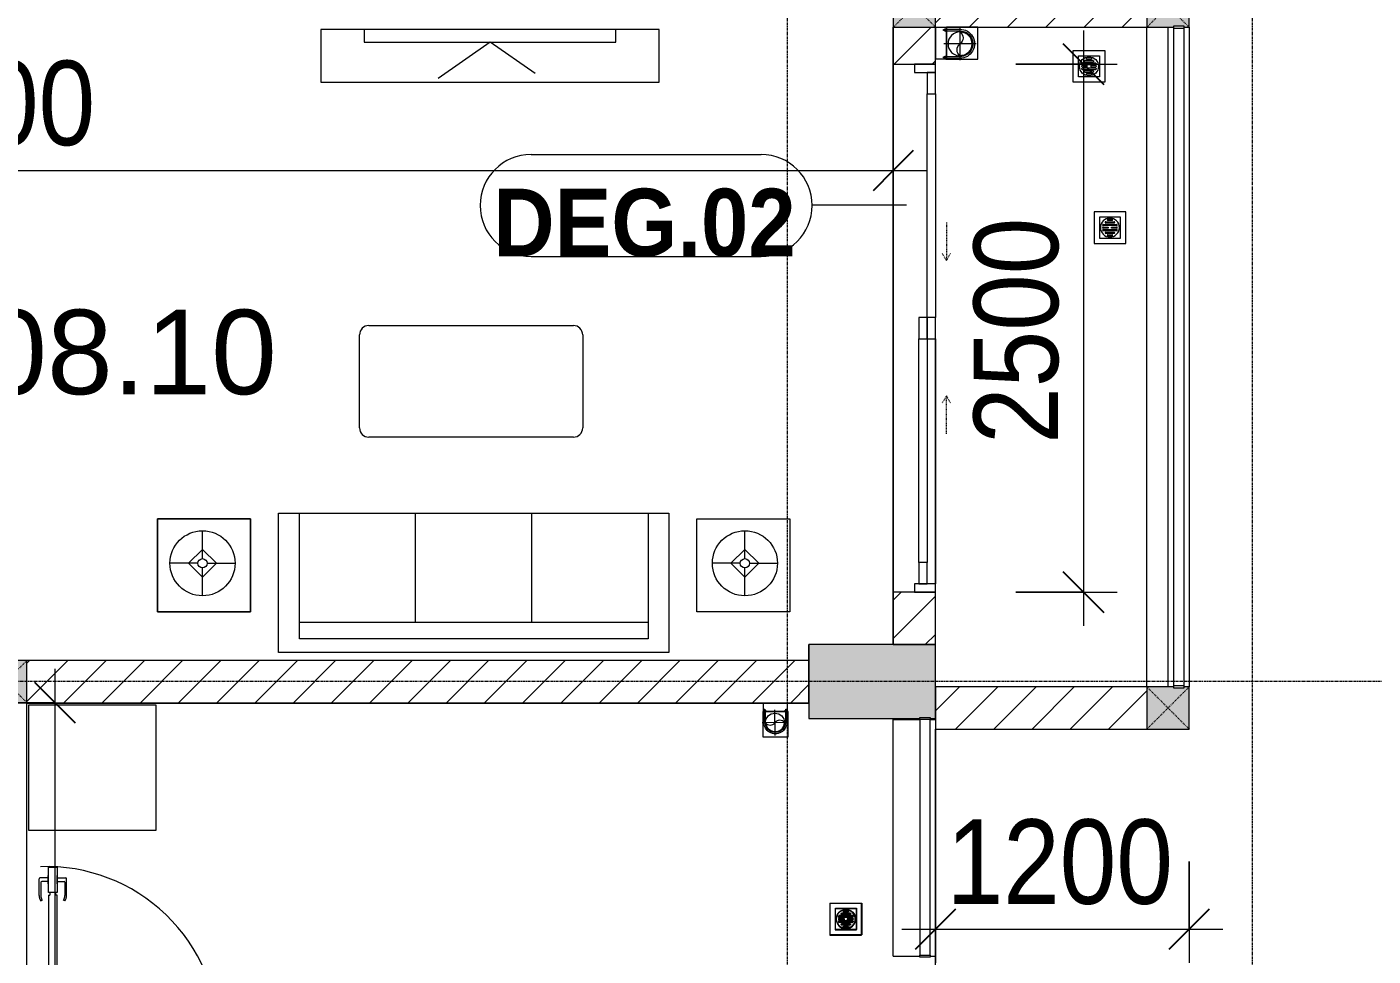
# Model space of a CAD drawing. Header units: millimetres. Extents: x 1591 to 239055, y -15958 to 83255.
# Drawn here: x 145032 to 151403, y 60437 to 64837 of the extents above; entities that cross this region are included whole.
import ezdxf

# ---------------------------------------------------------------- set-up
doc = ezdxf.new("R2010")
doc.units = ezdxf.units.MM
for name, pattern in [('Dash', [6, 3, -3]), ('Grid Line', [22.225, 12.7, -3.175, 3.175, -3.175]), ('IMPORT-CENTER _2_', [40.64, 25.4, -5.08, 5.08, -5.08])]:
    doc.linetypes.add(name, pattern=pattern)
for name, color, linetype, lineweight in [('0-1', 250, 'Continuous', 5), ('A-ANNO-DIMS', 211, 'Continuous', 9), ('A-ANNO-DIMS-160', 211, 'Continuous', 9), ('A-AREA-IDEN', 2, 'Continuous', 9), ('A-DETL-GENF-1', 9, 'Continuous', 9), ('A-DOOR', 31, 'Continuous', 9), ('A-DOOR-1', 254, 'Continuous', 9), ('A-DOOR-2', 9, 'Continuous', 9), ('A-DOOR-FRAM', 31, 'Continuous', 9), ('A-DOOR-HDLN', 31, 'Dash', 9), ('A-DOOR-IDEN', 31, 'Continuous', 9), ('A-FLOR-1', 7, 'Continuous', 9), ('A-FLOR-2', 9, 'Continuous', 9), ('A-FLOR-HRAL', 11, 'Continuous', 9), ('A-FLOR-HRAL-1', 254, 'Continuous', 9), ('A-FLOR-HRAL-2', 9, 'Continuous', 9), ('A-WALL', 113, 'Continuous', 9), ('A-WALL-2', 9, 'Continuous', 9), ('A-WALL-3', 113, 'Continuous', 18), ('A-WALL-PATT-2', 111, 'Continuous', 9), ('G-IMPT', 8, 'Continuous', 9), ('G-IMPT-1', 254, 'Continuous', 9), ('G-IMPT-2', 8, 'IMPORT-CENTER _2_', 9), ('I-FURN', 30, 'Continuous', 9), ('I-FURN-1', 254, 'Continuous', 9), ('M-EQPM', 50, 'Continuous', 9), ('M-EQPM-1', 254, 'Continuous', 9), ('S-COLS', 52, 'Continuous', 9), ('S-COLS-1', 52, 'Continuous', 5), ('S-COLS-2', 250, 'Continuous', 18), ('S-COLS-5', 52, 'Continuous', 18), ('S-COLS-HDLN', 52, 'Dash', 9), ('S-GRID-1', 1, 'Grid Line', 9)]:
    doc.layers.add(name, color=color, linetype=linetype, lineweight=lineweight)
doc.styles.add('Arial_13', font='arial_0.ttf', dxfattribs={"height": 400})
doc.styles.add('Arial_B_5', font='arialbd_0.ttf', dxfattribs={"width": 0.9, "height": 320})
doc.styles.add('UTM Avo', font='UTM Avo.ttf', dxfattribs={"width": 0.9, "height": 400})
doc.dimstyles.new('1_Dim_chi_tiet_2_5', dxfattribs={"dimscale": 304.8, "dimtxt": 399.720379, "dimasz": 0.629921, "dimexe": 0.524934, "dimexo": 0.0625, "dimgap": 0.052493, "dimtad": 1, "dimdec": 0, "dimrnd": 5, "dimzin": 0, "dimdsep": 46, "dimtxsty": 'UTM Avo', "dimblk1": 'OBLIQUE', "dimblk2": 'OBLIQUE', "dimsah": 1, "dimcen": 0.09, "dimdle": 0.524934, "dimazin": 0, "dimtfac": 1, "dimtdec": 4, "dimtix": 1, "dimtmove": 0, "dimatfit": 3, "dimfxl": 1.049869, "dimfxlon": 1, "dimtvp": 1, "dimtolj": 1, "dimtzin": 0, "dimarcsym": 2})
doc.dimstyles.new('1_Dim_chi_tiet_2_5_1', dxfattribs={"dimscale": 304.8, "dimtxt": 399.720379, "dimasz": 0.629921, "dimexe": 0.524934, "dimexo": 0.0625, "dimgap": 0.052493, "dimtad": 1, "dimdec": 0, "dimrnd": 5, "dimzin": 0, "dimdsep": 46, "dimtxsty": 'UTM Avo', "dimblk1": 'OBLIQUE', "dimblk2": 'OBLIQUE', "dimsah": 1, "dimcen": 0.09, "dimdle": 0.524934, "dimazin": 0, "dimtfac": 1, "dimtdec": 4, "dimtix": 1, "dimtmove": 0, "dimatfit": 3, "dimfxl": 1.049869, "dimfxlon": 1, "dimtvp": 1, "dimtolj": 1, "dimtzin": 0, "dimarcsym": 2})
pattern_1 = [(45, (95879.7, 0), (-90.50967, 90.50967), [])]

# ---------------------------------------------------------------- blocks, each defined once
blk = doc.blocks.new('NCV_TKTC_KET CAU_rvt-1-TKCS_MB TẦNG 6-8')
at = {"layer": 'S-COLS-1'}
blk.add_hatch(color=256, dxfattribs=at).paths.add_polyline_path([(52889.8, 61561.9), (53377.6, 61561.9), (53377.6, 61566.9), (53427.6, 61566.9), (53427.6, 61561.9), (53452.6, 61561.9), (53452.6, 61911.9), (52852.6, 61911.9), (52852.6, 61561.9)])
at = {"layer": 'A-FLOR-1'}
for p, q in [((53452.6, 61711.9), (53452.6, 61911.9)), ((49152.9, 60038.1), (49152.9, 61635.3)), ((49152.9, 61635.3), (52852.6, 61635.3)), ((53452.6, 61561.9), (53452.6, 61556.9)), ((53452.6, 60436.9), (53452.6, 61511.9))]:
    blk.add_line(p, q, dxfattribs=at)
at = {"layer": 'S-COLS-2'}
for p, q in [((53452.6, 61911.9), (52852.6, 61911.9)), ((52852.6, 61911.9), (52852.6, 61561.9)), ((53452.6, 61561.9), (53452.6, 61911.9)), ((52852.6, 61561.9), (53377.6, 61561.9)), ((53427.6, 61561.9), (53452.6, 61561.9))]:
    blk.add_line(p, q, dxfattribs=at)
blk = doc.blocks.new('LOBBY_SOFA_1 - LOBBY_SOFA_1-901197-TKCS_MB TẦNG 6-8')
at = {"layer": 'I-FURN'}
for p, q in [((-2128.3, 1548.5), (-1160.3, 1548.5)), ((-2172.3, 1064.5), (-2172.3, 1504.5)), ((-1116.3, 1504.5), (-1116.3, 1064.5)), ((-1160.3, 1020.5), (-2128.3, 1020.5)), ((-2556, 660), (-708, 660)), ((-2556, 0), (-2556, 660)), ((-2457, 66), (-2457, 660)), ((-1907, 143), (-1907, 660)), ((-1357, 143), (-1357, 660)), ((-807, 660), (-807, 66)), ((-708, 660), (-708, 0)), ((-2688.2, 633.5), (-3128.2, 633.5)), ((-3128.2, 633.5), (-3128.2, 193.5)), ((-2915.4, 445), (-2915.4, 577)), ((-2688.2, 193.5), (-2688.2, 633.5)), ((-575.9, 633.5), (-135.9, 633.5)), ((-575.9, 193.5), (-575.9, 633.5)), ((-348.6, 445), (-348.6, 577)), ((-135.9, 633.5), (-135.9, 193.5)), ((-2981.4, 423), (-2915.4, 489)), ((-2915.4, 489), (-2849.4, 423)), ((-348.6, 489), (-414.6, 423)), ((-282.6, 423), (-348.6, 489)), ((-2937.4, 423), (-3069.4, 423)), ((-2915.4, 357), (-2981.4, 423)), ((-2849.4, 423), (-2915.4, 357)), ((-2915.4, 269), (-2915.4, 401)), ((-2893.4, 423), (-2761.4, 423)), ((-370.6, 423), (-502.6, 423)), ((-414.6, 423), (-348.6, 357)), ((-348.6, 357), (-282.6, 423)), ((-348.6, 269), (-348.6, 401)), ((-326.6, 423), (-194.6, 423)), ((-3128.2, 193.5), (-2688.2, 193.5)), ((-135.9, 193.5), (-575.9, 193.5)), ((-807, 143), (-2457, 143)), ((-807, 66), (-2457, 66)), ((-708, 0), (-2556, 0))]:
    blk.add_line(p, q, dxfattribs=at)
for centre, radius in [((-2915.4, 423), 154), ((-348.6, 423), 154), ((-2915.4, 423), 22), ((-348.6, 423), 22)]:
    blk.add_circle(centre, radius, dxfattribs=at)
for centre, start, end in [((-2128.3, 1504.5), 90, 180), ((-1160.3, 1504.5), 0, 90), ((-2128.3, 1064.5), 180, 270), ((-1160.3, 1064.5), 270, 0)]:
    blk.add_arc(centre, 44, start, end, dxfattribs=at)
at = {"layer": 'I-FURN-1'}
for p, q in [((-2128.3, 1548.5), (-1160.3, 1548.5)), ((-2172.3, 1064.5), (-2172.3, 1504.5)), ((-1116.3, 1504.5), (-1116.3, 1064.5)), ((-1160.3, 1020.5), (-2128.3, 1020.5)), ((-2556, 660), (-708, 660)), ((-2556, 0), (-2556, 660)), ((-708, 660), (-708, 0)), ((-3128.2, 633.5), (-2688.2, 633.5)), ((-3128.2, 193.5), (-3128.2, 633.5)), ((-2688.2, 633.5), (-2688.2, 193.5)), ((-575.9, 633.5), (-135.9, 633.5)), ((-575.9, 193.5), (-575.9, 633.5)), ((-135.9, 633.5), (-135.9, 193.5)), ((-2688.2, 193.5), (-3128.2, 193.5)), ((-135.9, 193.5), (-575.9, 193.5)), ((-708, 0), (-2556, 0))]:
    blk.add_line(p, q, dxfattribs=at)
for centre, start, end in [((-2128.3, 1504.5), 90, 180), ((-1160.3, 1504.5), 0, 90), ((-2128.3, 1064.5), 180, 270), ((-1160.3, 1064.5), 270, 0)]:
    blk.add_arc(centre, 44, start, end, dxfattribs=at)
blk = doc.blocks.new('MAY GIAT - MAY GIAT_dwg-348053-TKCS_MB TẦNG 6-8')
at = {"layer": 'G-IMPT-1', "flags": 128}
blk.add_lwpolyline([(5, 596.6), (5, 2.3), (605, 2.3), (605, 596.6)], close=True, dxfattribs=at)
blk = doc.blocks.new('MAY GIAT - MAY GIAT-401071-TKCS_MB TẦNG 6-8')
at = {"layer": 'I-FURN-1'}
for p, q in [((5, -2.3), (605, -2.3)), ((5, -596.6), (5, -2.3)), ((605, -2.3), (605, -596.6)), ((605, -596.6), (5, -596.6))]:
    blk.add_line(p, q, dxfattribs=at)
at = {"extrusion": (0, 0, -1), "zscale": -1, "rotation": 180}
blk.add_blockref('MAY GIAT - MAY GIAT_dwg-348053-TKCS_MB TẦNG 6-8', (0, 0), dxfattribs=at)
blk = doc.blocks.new('THU NUOC - THU NUOC-461820-TKCS_MB TẦNG 6-8')
at = {"layer": 'M-EQPM-1'}
for p, q in [((-66.3, 70.6), (-66.3, -79.4)), ((83.7, 70.6), (-66.3, 70.6)), ((83.7, -79.4), (83.7, 70.6)), ((58.7, 45.6), (-41.3, 45.6)), ((-41.3, 45.6), (-41.3, -54.4)), ((-23.3, 10.8), (40.9, 10.8)), ((40.9, 4.8), (-23.3, 4.8)), ((-11, 23.3), (28.5, 23.3)), ((28.5, 17.3), (-11, 17.3)), ((-1.1, 35.6), (18.5, 35.6)), ((18.5, 29.6), (-1.1, 29.6)), ((58.7, -54.4), (58.7, 45.6)), ((-41.3, -54.4), (58.7, -54.4)), ((-23.3, -1.2), (0.7, -1.2)), ((0.7, -7.2), (-23.3, -7.2)), ((-23.3, -13.6), (40.9, -13.6)), ((40.9, -19.6), (-23.3, -19.6)), ((-11, -26.1), (28.5, -26.1)), ((28.5, -32.1), (-11, -32.1)), ((-1.1, -38.5), (18.5, -38.5)), ((18.5, -44.5), (-1.1, -44.5)), ((0.7, -1.2), (0.7, -7.2)), ((16.7, -1.2), (40.9, -1.2)), ((16.7, -7.2), (16.7, -1.2)), ((40.9, -7.2), (16.7, -7.2)), ((-66.3, -79.4), (83.7, -79.4))]:
    blk.add_line(p, q, dxfattribs=at)
for centre, radius, start, end in [((8.7, -4.4), 45, 0, 180), ((8.7, -4.4), 45, 0, 180), ((-23.3, 7.8), 3, 90, 270), ((-11, 20.3), 3, 90, 270), ((-1.1, 32.6), 3, 90, 270), ((18.5, 32.6), 3, 270, 90), ((28.5, 20.3), 3, 270, 90), ((40.9, 7.8), 3, 270, 90), ((8.7, -4.4), 45, 180, 360), ((8.7, -4.4), 45, 180, 360), ((-23.3, -4.2), 3, 90, 270), ((-23.3, -16.6), 3, 90, 270), ((-11, -29.1), 3, 90, 270), ((-1.1, -41.5), 3, 90, 270), ((18.5, -41.5), 3, 270, 90), ((28.5, -29.1), 3, 270, 90), ((40.9, -4.2), 3, 270, 90), ((40.9, -16.6), 3, 270, 90)]:
    blk.add_arc(centre, radius, start, end, dxfattribs=at)
blk = doc.blocks.new('Railing - 50 x 10mm-901205-TKCS_MB TẦNG 6-8')
at = {"layer": 'A-FLOR-HRAL-2'}
for p, q in [((25, 5), (-25, 5)), ((-25, 5), (-25, -5)), ((25, -5), (25, 5)), ((-25, -5), (25, -5))]:
    blk.add_line(p, q, dxfattribs=at)
blk = doc.blocks.new('Railing - Railing-883275-TKCS_MB TẦNG 6-8')
at = {"layer": 'A-FLOR-HRAL-2'}
for p, q in [((30469.2, 52296.2), (30469.2, 51181.2)), ((30519.2, 51181.2), (30519.2, 52296.2))]:
    blk.add_line(p, q, dxfattribs=at)
at = {"extrusion": (0, 0, -1), "zscale": -1}
for p in [(-30494.2, 52301.2), (-30494.2, 51176.2)]:
    blk.add_blockref('Railing - 50 x 10mm-901205-TKCS_MB TẦNG 6-8', p, dxfattribs=at)
blk = doc.blocks.new('RES_BAN AN - RES_BAN AN-901223-TKCS_MB TẦNG 6-8')
at = {"layer": 'I-FURN-1'}
for p, q in [((1600, 0), (0, 0)), ((0, 0), (0, -250)), ((1600, -250), (1600, 0)), ((0, -250), (1600, -250))]:
    blk.add_line(p, q, dxfattribs=at)
blk = doc.blocks.new('KE TIVI-2 - KE TIVI-2-885819-TKCS_MB TẦNG 6-8')
at = {"layer": 'I-FURN-1'}
for p, q in [((-595.6, 0), (-595.6, -60)), ((595.6, 0), (-595.6, 0)), ((-595.6, -60), (595.6, -60)), ((0, -60), (-245.7, -232.1)), ((213, -209.1), (0, -60)), ((595.6, -60), (595.6, 0))]:
    blk.add_line(p, q, dxfattribs=at)
blk = doc.blocks.new('DOOR_CW_01 CANH MO-PANEL KINH - DIG_01-900x2200-CỬA NHÔM KÍNH-901226-TKCS_MB TẦNG 6-8')
at = {"layer": 'A-DETL-GENF-1'}
for p, q in [((-399, 831.8), (-397, 831.8)), ((-399, 792.2), (-399, 831.8)), ((-397, 872), (-357, 872)), ((-397, 752), (-397, 872)), ((-397, 792.2), (-397, 831.8)), ((-357, 872), (-357, 752)), ((-357, 792.2), (-357, 831.8)), ((-355, 831.8), (-357, 831.8)), ((-355, 792.2), (-355, 831.8)), ((-442, 737), (-442, 816.5)), ((-399, 820.5), (-438, 820.5)), ((-434, 799.5), (-434, 737)), ((-399, 803.5), (-430, 803.5)), ((-397, 792.2), (-399, 792.2)), ((-357, 792.2), (-355, 792.2)), ((-355, 820.5), (-316, 820.5)), ((-355, 803.5), (-324, 803.5)), ((-320, 799.5), (-320, 737)), ((-312, 737), (-312, 816.5)), ((-433.9, 711.2), (-427.3, 715.8)), ((-357, 752), (-397, 752)), ((-397, 738), (-391, 738)), ((-397, 738), (-397, 196)), ((-363, 752), (-391, 752)), ((-391, 752), (-391, 738)), ((-363, 738), (-363, 752)), ((-357, 738), (-363, 738)), ((-357, 196), (-357, 738)), ((-320.1, 711.2), (-326.7, 715.8)), ((-397, 196), (-391, 196)), ((-391, 196), (-391, 182)), ((-357, 196), (-363, 196)), ((-363, 182), (-363, 196)), ((-357, 182), (-397, 182)), ((-397, 182), (-397, 62)), ((-391, 182), (-363, 182)), ((-357, 62), (-357, 182)), ((-397, 62), (-357, 62))]:
    blk.add_line(p, q, dxfattribs=at)
blk.add_circle((-407, 60), 10, dxfattribs=at)
for centre, radius, start, end in [((-407, 60), 814, 360, 92), ((-438, 816.5), 4, 90, 180), ((-430, 799.5), 4, 90, 180), ((-324, 799.5), 4, 360, 90), ((-316, 816.5), 4, 0, 90), ((-397, 737), 45, 180, 215), ((-397, 737), 37, 180, 215), ((-357, 737), 37, 325, 0), ((-357, 737), 45, 325, 0)]:
    blk.add_arc(centre, radius, start, end, dxfattribs=at)
at = {"layer": 'A-DOOR-2'}
for p, q in [((-410, 50), (-450, 50)), ((-450, 50), (-450, -50)), ((-410, 0), (-410, 50)), ((-400, 0), (-410, 0)), ((-407, 50), (-382, 50)), ((-400, -50), (-400, 0)), ((410, 0), (400, 0)), ((400, 0), (400, -50)), ((450, 50), (410, 50)), ((410, 50), (410, 0)), ((450, -50), (450, 50)), ((-450, -50), (-400, -50)), ((400, -50), (450, -50))]:
    blk.add_line(p, q, dxfattribs=at)
blk = doc.blocks.new('NCV_TKTC_TANG 6 - 8_rvt-2-TKCS_MB TẦNG 6-8')
at = {"layer": 'A-FLOR-2'}
for p, q in [((53252.6, 61911.9), (53252.6, 64835.3)), ((54452.6, 61711.9), (54452.6, 64835.3)), ((53252.6, 64660.3), (53252.6, 62160.3)), ((53452.6, 62200.3), (53452.6, 63360.6)), ((52852.5, 61836.9), (52852.5, 61911.9)), ((53252.6, 61556.9), (53252.6, 61561.9))]:
    blk.add_line(p, q, dxfattribs=at)
at = {"layer": 'A-WALL-2'}
for p, q in [((53252.6, 60437.3), (53252.6, 61556.9)), ((53252.6, 61556.9), (53377.6, 61556.9)), ((53427.6, 61556.9), (53452.6, 61556.9)), ((53452.6, 61556.9), (53452.6, 60437.3)), ((53252.6, 60437.3), (53377.6, 60437.3)), ((53427.6, 60437.3), (53452.6, 60437.3))]:
    blk.add_line(p, q, dxfattribs=at)
at = {"layer": 'A-DOOR-1'}
blk.add_blockref('DOOR_CW_01 CANH MO-PANEL KINH - DIG_01-900x2200-CỬA NHÔM KÍNH-901226-TKCS_MB TẦNG 6-8', (49652.6, 59986.9), dxfattribs=at)
at = {"layer": 'A-FLOR-HRAL-1'}
blk.add_blockref('Railing - Railing-883275-TKCS_MB TẦNG 6-8', (22908.5, 9260.7), dxfattribs=at)
at = {"layer": 'I-FURN-1'}
for name, p in [('RES_BAN AN - RES_BAN AN-901223-TKCS_MB TẦNG 6-8', (50544.3, 64824.9)), ('KE TIVI-2 - KE TIVI-2-885819-TKCS_MB TẦNG 6-8', (51344.3, 64824.9)), ('LOBBY_SOFA_1 - LOBBY_SOFA_1-901197-TKCS_MB TẦNG 6-8', (52899.1, 61874.1))]:
    blk.add_blockref(name, p, dxfattribs=at)
at = {"layer": 'I-FURN-1', "rotation": 180}
blk.add_blockref('MAY GIAT - MAY GIAT-401071-TKCS_MB TẦNG 6-8', (49767.5, 61030.3), dxfattribs=at)
at = {"layer": 'M-EQPM-1', "rotation": 180}
for p in [(54286.4, 63882.2), (53036.4, 60606.9)]:
    blk.add_blockref('THU NUOC - THU NUOC-461820-TKCS_MB TẦNG 6-8', p, dxfattribs=at)
blk = doc.blocks.new('G1_SOF - BO TRU - 200x200-3056268-TKCS_MB TẦNG 6-8')
at = {"layer": 'S-COLS'}
blk.add_hatch(color=256, dxfattribs=at).paths.add_polyline_path([(100, -100), (100, 100), (-100, 100), (-100, -100)])
at = {"layer": 'S-COLS-5'}
for p, q in [((100, 100), (-100, 100)), ((-100, 100), (-100, -100)), ((100, -100), (100, 100)), ((-100, -100), (100, -100))]:
    blk.add_line(p, q, dxfattribs=at)
at = {"layer": 'S-COLS-HDLN'}
for p, q in [((100, 100), (-100, -100)), ((-100, 100), (100, -100))]:
    blk.add_line(p, q, dxfattribs=at)
blk = doc.blocks.new('G1_SOF - BO TRU - 200x200-V14-TKCS_MB TẦNG 6-8')
at = {"layer": 'S-COLS'}
blk.add_hatch(color=256, dxfattribs=at).paths.add_polyline_path([(76, -100), (100, -100), (100, 100), (76, 100), (76, 95), (26, 95), (26, 100), (-100, 100), (-100, -100), (26, -100)])
at = {"layer": 'S-COLS-5'}
for p, q in [((26, 100), (-100, 100)), ((-100, 100), (-100, -100)), ((100, 100), (76, 100)), ((100, -100), (100, 100)), ((-100, -100), (100, -100))]:
    blk.add_line(p, q, dxfattribs=at)
at = {"layer": 'S-COLS-HDLN'}
for p, q in [((100, 100), (-100, -100)), ((-100, 100), (100, -100))]:
    blk.add_line(p, q, dxfattribs=at)
blk = doc.blocks.new('G1_SOF - BO TRU - 200x200-V15-TKCS_MB TẦNG 6-8')
at = {"layer": 'S-COLS'}
blk.add_hatch(color=256, dxfattribs=at).paths.add_polyline_path([(100, -100), (100, 100), (-100, 100), (-100, -100), (26, -100), (26, -92.9), (76, -92.9), (76, -100)])
at = {"layer": 'S-COLS-5'}
for p, q in [((100, 100), (-100, 100)), ((-100, 100), (-100, -100)), ((100, -100), (100, 100)), ((-100, -100), (26, -100)), ((76, -100), (100, -100))]:
    blk.add_line(p, q, dxfattribs=at)
at = {"layer": 'S-COLS-HDLN'}
for p, q in [((100, 100), (-100, -100)), ((-100, 100), (100, -100))]:
    blk.add_line(p, q, dxfattribs=at)
blk = doc.blocks.new('TKTC_XREF_251221_MB TANG 2-7 - TKTC_XREF_260130_MB TANG 2-5_dwg_THU NUOC - THU NUOC-444531-TKCS_MB TẦNG 1-4746810-TKCS_MB TẦNG 6-8')
at = {"layer": 'G-IMPT'}
for p, q in [((-23.3, 10.8), (40.9, 10.8)), ((40.9, 4.8), (-23.3, 4.8)), ((-11, 23.3), (28.5, 23.3)), ((28.5, 17.3), (-11, 17.3)), ((-1.1, 35.6), (18.5, 35.6)), ((18.5, 29.6), (-1.1, 29.6)), ((-23.3, -13.6), (40.9, -13.6)), ((40.9, -19.6), (-23.3, -19.6)), ((-11, -26.1), (28.5, -26.1)), ((28.5, -32.1), (-11, -32.1)), ((-1.1, -38.5), (18.5, -38.5)), ((18.5, -44.5), (-1.1, -44.5))]:
    blk.add_line(p, q, dxfattribs=at)
at = {"layer": 'G-IMPT', "flags": 128}
for points in [[(83.7, -79.4), (83.7, 70.6), (-66.3, 70.6), (-66.3, -79.4)], [(58.7, -54.4), (58.7, 45.6), (-41.3, 45.6), (-41.3, -54.4)]]:
    blk.add_lwpolyline(points, close=True, dxfattribs=at)
for points in [[(-23.3, -1.2), (0.7, -1.2), (0.7, -7.2), (-23.3, -7.2)], [(40.9, -7.2), (16.7, -7.2), (16.7, -1.2), (40.9, -1.2)]]:
    blk.add_lwpolyline(points, dxfattribs=at)
at = {"layer": 'G-IMPT'}
for centre, radius, start, end in [((8.7, -4.4), 45, 360, 180), ((8.7, -4.4), 45, 360, 180), ((-23.3, 7.8), 3, 90, 270), ((-11, 20.3), 3, 90, 270), ((-1.1, 32.6), 3, 90, 270), ((18.5, 32.6), 3, 270, 90), ((28.5, 20.3), 3, 270, 90), ((40.9, 7.8), 3, 270, 90), ((8.7, -4.4), 45, 180, 360), ((8.7, -4.4), 45, 180, 360), ((-23.3, -4.2), 3, 90, 270), ((-23.3, -16.6), 3, 90, 270), ((-11, -29.1), 3, 90, 270), ((-1.1, -41.5), 3, 90, 270), ((18.5, -41.5), 3, 270, 90), ((28.5, -29.1), 3, 270, 90), ((40.9, -4.2), 3, 270, 90), ((40.9, -16.6), 3, 270, 90)]:
    blk.add_arc(centre, radius, start, end, dxfattribs=at)
blk = doc.blocks.new('TKTC_XREF_251221_MB TANG 2-7 - TKTC_XREF_260130_MB TANG 2-5_dwg_$cc-4746798-TKCS_MB TẦNG 6-8')
at = {"layer": 'G-IMPT-2'}
for p, q in [((-0.673, 0), (0.673, 0)), ((0, -0.673), (0, 0.673))]:
    blk.add_line(p, q, dxfattribs=at)
at = {"layer": 'M-EQPM'}
blk.add_circle((0, 0), 0.5, dxfattribs=at)
for centre, radius, start, end in [((0, 0), 0.5, 90, 270), ((0.188, 0.25), 0.313, 126.8699, 233.1301), ((-0.188, -0.25), 0.313, 306.8699, 53.1301)]:
    blk.add_arc(centre, radius, start, end, dxfattribs=at)
blk = doc.blocks.new('TKTC_XREF_251221_MB TANG 2-7 - TKTC_XREF_260130_MB TANG 2-5_dwg_CUM U_DN100-4746799-TKCS_MB TẦNG 6-8')
at = {"layer": 'G-IMPT'}
blk.add_hatch(color=256, dxfattribs=at).paths.add_polyline_path([(0, 61), (15.8, 58.9), (30.5, 52.8), (43.1, 43.1), (52.8, 30.5), (58.9, 15.8), (61, 0), (58.9, -15.8), (52.8, -30.5), (43.1, -43.1), (30.5, -52.8), (15.8, -58.9), (0, -61), (0, -57), (14.8, -55.1), (28.5, -49.4), (40.3, -40.3), (49.4, -28.5), (55.1, -14.8), (57, 0), (55.1, 14.8), (49.4, 28.5), (40.3, 40.3), (28.5, 49.4), (14.8, 55.1), (0, 57)])
for p, q in [((-79.1, 66.6), (-79.1, 63.4)), ((-76.6, 66.6), (-76.6, 63.4)), ((-74.6, 66.6), (-74.6, 63.4)), ((-72.7, 69.3), (-72.7, 60.7)), ((-66.9, 67.9), (-71.7, 67.9)), ((-65, 69), (0, 69)), ((-66.9, 62.1), (-71.7, 62.1)), ((-79.1, -63.4), (-79.1, -66.6)), ((-76.6, -63.4), (-76.6, -66.6)), ((-74.6, -63.4), (-74.6, -66.6)), ((-72.7, -60.7), (-72.7, -69.3)), ((-66.9, -62.1), (-71.7, -62.1)), ((-66.9, -67.9), (-71.7, -67.9)), ((-65, -69), (0, -69))]:
    blk.add_line(p, q, dxfattribs=at)
at = {"layer": 'G-IMPT', "flags": 128}
for points in [[(-72.7, 67.6), (-78.1, 67.6), (-78.1, 62.4), (-72.7, 62.4)], [(-71.7, 59.2), (-66.9, 59.2), (-66.9, 70.8), (-71.7, 70.8)], [(-66.9, 70.8), (-66.9, 72.7), (-65, 72.7), (-65, 57.3), (-66.9, 57.3), (-66.9, 59.2)], [(-65, 61), (0, 61), (0, 57)], [(-72.7, -62.4), (-78.1, -62.4), (-78.1, -67.6), (-72.7, -67.6)], [(-71.7, -70.8), (-66.9, -70.8), (-66.9, -59.2), (-71.7, -59.2)], [(-66.9, -59.2), (-66.9, -57.3), (-65, -57.3), (-65, -72.7), (-66.9, -72.7), (-66.9, -70.8)], [(-65, -61), (0, -61), (0, -57)]]:
    blk.add_lwpolyline(points, dxfattribs=at)
at = {"layer": 'G-IMPT'}
for centre, radius, start, end in [((-78.1, 66.6), 0.96, 90, 180), ((-71.1, 69.3), 1.56, 112.61986, 247.38014), ((-67.9, 65), 4.8, 143.1301, 216.8699), ((0, 0), 69, 270, 90), ((-78.1, 63.4), 0.96, 180, 270), ((-71.1, 60.7), 1.56, 112.61986, 247.38014), ((0, 0), 61, 270, 90), ((0, 0), 57, 270, 90), ((-78.1, -63.4), 0.96, 90, 180), ((-71.1, -60.7), 1.56, 112.61986, 247.38014), ((-67.9, -65), 4.8, 143.1301, 216.8699), ((-78.1, -66.6), 0.96, 180, 270), ((-71.1, -69.3), 1.56, 112.61986, 247.38014)]:
    blk.add_arc(centre, radius, start, end, dxfattribs=at)
blk = doc.blocks.new('TKTC_XREF_251221_MB TANG 2-7 - TKTC_XREF_260130_MB TANG 2-5_dwg_$cc-4746805-TKCS_MB TẦNG 6-8')
at = {"layer": 'G-IMPT-2'}
for p, q in [((0, -0.673), (0, 0.673)), ((-0.673, 0), (0.673, 0))]:
    blk.add_line(p, q, dxfattribs=at)
at = {"layer": 'M-EQPM'}
blk.add_circle((0, 0), 0.5, dxfattribs=at)
for centre, radius, start, end in [((0, 0), 0.5, 90, 270), ((0.188, 0.25), 0.313, 126.8699, 233.1301), ((-0.188, -0.25), 0.313, 306.8699, 53.1301)]:
    blk.add_arc(centre, radius, start, end, dxfattribs=at)
blk = doc.blocks.new('TKTC_XREF_251221_MB TANG 2-7 - TKTC_XREF_251221_MB TANG 2-7-2039446-TKCS_MB TẦNG 6-8')
at = {"layer": 'M-EQPM'}
for p, q in [((19801.1, 47448), (19801.1, 47598.4)), ((19809.9, 47598.4), (19850.9, 47598.1)), ((19850.9, 47598.1), (19850.9, 47447.7)), ((19851, 47598.3), (19851, 47447.9)), ((20000.7, 47598.3), (19851, 47598.3)), ((20000.7, 47447.9), (20000.7, 47598.3)), ((19850.9, 47447.7), (19801.1, 47448)), ((19851, 47447.9), (20000.7, 47447.9)), ((18982.4, 44358.4), (18982.4, 44238.4)), ((18984.2, 44398.4), (18984.2, 44358.4)), ((19100, 44398.4), (18984.2, 44398.4)), ((18984.2, 44358.4), (19100, 44358.4)), ((19102, 44358.4), (18984.2, 44358.4)), ((19100, 44358.4), (19100, 44398.4)), ((19102, 44238.4), (19102, 44358.4)), ((19800.1, 39598.4), (19800.1, 44275)), ((18982.4, 44238.4), (19102, 44238.4))]:
    blk.add_line(p, q, dxfattribs=at)
at = {"extrusion": (0, 0, -1)}
for name, p, xscale, yscale, zscale, rotation in [('TKTC_XREF_251221_MB TANG 2-7 - TKTC_XREF_260130_MB TANG 2-5_dwg_CUM U_DN100-4746799-TKCS_MB TẦNG 6-8', (-19915.9, 47520.3), 0.9975000000000006, 0.9975000000000006, -0.9975000000000006, 180.000991338195), ('TKTC_XREF_251221_MB TANG 2-7 - TKTC_XREF_260130_MB TANG 2-5_dwg_$cc-4746805-TKCS_MB TẦNG 6-8', (-19915.9, 47519.4), 113.7150000000073, 113.7150000000073, -113.7150000000073, 359.9990086636432), ('TKTC_XREF_251221_MB TANG 2-7 - TKTC_XREF_260130_MB TANG 2-5_dwg_CUM U_DN100-4746799-TKCS_MB TẦNG 6-8', (-19041.8, 44307.1), 0.7894736842105242, 0.7894736842105242, -0.7894736842105242, 269.9999999984439)]:
    blk.add_blockref(name, p, dxfattribs=dict(at, xscale=xscale, yscale=yscale, zscale=zscale, rotation=rotation))
at = {"extrusion": (0, 0, -1), "zscale": -1}
for p in [(-20534.8, 47417.8), (-19384.7, 43380.9)]:
    blk.add_blockref('TKTC_XREF_251221_MB TANG 2-7 - TKTC_XREF_260130_MB TANG 2-5_dwg_THU NUOC - THU NUOC-444531-TKCS_MB TẦNG 1-4746810-TKCS_MB TẦNG 6-8', p, dxfattribs=at)
at = {"xscale": 90.00000000005122, "yscale": 90.00000000005122, "zscale": 90.00000000005122, "rotation": 90.37402677993775}
blk.add_blockref('TKTC_XREF_251221_MB TANG 2-7 - TKTC_XREF_260130_MB TANG 2-5_dwg_$cc-4746798-TKCS_MB TẦNG 6-8', (19040, 44305.5), dxfattribs=at)
blk = doc.blocks.new('DEG_02-DEG_03 - DEG_02-2500x2400mm-CỬA ĐI 02 CÁNH TRƯỢT-625766-TKCS_MB TẦNG 6-8')
at = {"layer": 'A-DOOR'}
for p, q in [((-1110, 100), (-1210, 100)), ((-1210, 100), (-1210, 60)), ((-1110, 60), (-1110, 100)), ((-1110, 100), (-50, 100)), ((50, 100), (-50, 100)), ((-50, 100), (-50, 60)), ((50, 60), (50, 100)), ((-1210, 60), (-1110, 60)), ((-50, 60), (-1110, 60)), ((50, 60), (-50, 60)), ((-50, 60), (-50, 20)), ((-50, 60), (50, 60)), ((-50, 20), (50, 20)), ((50, 20), (50, 60)), ((50, 60), (1110, 60)), ((1110, 20), (50, 20)), ((1210, 60), (1110, 60)), ((1110, 60), (1110, 20)), ((1110, 20), (1210, 20)), ((1210, 20), (1210, 60))]:
    blk.add_line(p, q, dxfattribs=at)
at = {"layer": 'A-DOOR-FRAM'}
for p, q in [((-1210, 100), (-1250, 100)), ((-1250, 100), (-1250, 0)), ((-1210, 0), (-1210, 100)), ((1250, 100), (1210, 100)), ((1210, 100), (1210, 0)), ((1250, 0), (1250, 100)), ((-1250, 0), (-1210, 0)), ((1210, 0), (1250, 0))]:
    blk.add_line(p, q, dxfattribs=at)
at = {"layer": 'A-DOOR-HDLN'}
for p, q in [((-500.4, 151.1), (-320.4, 151.1)), ((-320.4, 151.1), (-355, 171.1)), ((-320.4, 151.1), (-355, 131.1)), ((320.4, 151.1), (355, 171.1)), ((320.4, 151.1), (355, 131.1)), ((500.4, 151.1), (320.4, 151.1))]:
    blk.add_line(p, q, dxfattribs=at)
blk = doc.blocks.new('Railing - 50 x 10mm-1251311-TKCS_MB TẦNG 6-8')
at = {"layer": 'A-FLOR-HRAL'}
for p, q in [((25, 5), (-25, 5)), ((-25, 5), (-25, -5)), ((25, -5), (25, 5)), ((-25, -5), (25, -5))]:
    blk.add_line(p, q, dxfattribs=at)
blk = doc.blocks.new('Railing - Railing-3828163-TKCS_MB TẦNG 6-8')
at = {"layer": 'A-FLOR-HRAL'}
for p, q in [((54578.6, 64830.3), (54578.6, 61716.9)), ((54628.6, 61716.9), (54628.6, 64830.3))]:
    blk.add_line(p, q, dxfattribs=at)
for p in [(54603.6, 64835.3), (54603.6, 61711.9)]:
    blk.add_blockref('Railing - 50 x 10mm-1251311-TKCS_MB TẦNG 6-8', p)
blk = doc.blocks.new('DIMBLOCK102-TKCS_MB TẦNG 6-8')
at = {"layer": 'A-ANNO-DIMS-160'}
for p, q in [((140532.3, 64477.2), (140532.3, 63997.2)), ((140532.3, 64157.2), (140532.3, 64477.2)), ((149132.4, 64477.2), (149132.4, 63997.2)), ((149132.4, 64157.2), (149132.4, 64477.2)), ((140372.3, 64157.2), (149292.4, 64157.2))]:
    blk.add_line(p, q, dxfattribs=at)
at = {"layer": 'A-ANNO-DIMS-160', "lineweight": 25}
for p, q in [((140532.3, 64157.2), (140628.3, 64253.2)), ((149132.4, 64157.2), (149228.4, 64253.2)), ((140532.3, 64157.2), (140436.3, 64061.2)), ((149132.4, 64157.2), (149036.4, 64061.2))]:
    blk.add_line(p, q, dxfattribs=at)
at = {"layer": 'A-ANNO-DIMS-160', "color": 0, "insert": (144284.5, 64676.9), "char_height": 400, "width": 1314.636, "attachment_point": 1, "line_spacing_factor": 1.110334, "style": 'UTM Avo'}
blk.add_mtext('8600', dxfattribs=at)
blk = doc.blocks.new('_Oblique')
at = {"color": 0, "linetype": 'ByBlock', "lineweight": -2}
blk.add_line((-0.5, -0.5), (0.5, 0.5), dxfattribs=at)
blk = doc.blocks.new('DIMBLOCK194-TKCS_MB TẦNG 6-8')
at = {"layer": 'A-ANNO-DIMS-160'}
for p, q in [((150031.9, 64820.3), (150031.9, 62000.3)), ((149711.9, 64660.3), (150191.9, 64660.3)), ((150031.9, 64660.3), (149711.9, 64660.3)), ((149711.9, 62160.3), (150191.9, 62160.3)), ((150031.9, 62160.3), (149711.9, 62160.3))]:
    blk.add_line(p, q, dxfattribs=at)
at = {"layer": 'A-ANNO-DIMS-160', "lineweight": 25}
for p, q in [((150031.9, 64660.3), (149935.9, 64756.3)), ((150031.9, 64660.3), (150127.9, 64564.3)), ((150031.9, 62160.3), (149935.9, 62256.3)), ((150031.9, 62160.3), (150127.9, 62064.3))]:
    blk.add_line(p, q, dxfattribs=at)
at = {"layer": 'A-ANNO-DIMS-160', "color": 0, "insert": (149512.3, 62862.5), "char_height": 400, "width": 1314.636, "attachment_point": 1, "rotation": 90, "line_spacing_factor": 1.110334, "style": 'UTM Avo'}
blk.add_mtext('2500', dxfattribs=at)
blk = doc.blocks.new('STN_Door Tag - STN_Door Tag-1788670-TKCS_MB TẦNG 6-8')
at = {"layer": 'A-DOOR-IDEN'}
for p, q in [((-3.37, 1.495), (3.431, 1.495)), ((-3.37, -1.524), (3.431, -1.524))]:
    blk.add_line(p, q, dxfattribs=at)
for centre, start, end in [((-3.37, -0.015), 90, 270), ((3.431, -0.015), 270, 90)]:
    blk.add_arc(centre, 1.509, start, end, dxfattribs=at)
blk = doc.blocks.new('DIMBLOCK299-TKCS_MB TẦNG 6-8')
at = {"layer": 'A-ANNO-DIMS-160'}
for p, q in [((149332.3, 60884.8), (149332.3, 60404.8)), ((149332.3, 60564.8), (149332.3, 60884.8)), ((150532.3, 60884.8), (150532.3, 60404.8)), ((150532.3, 60564.8), (150532.3, 60884.8)), ((149172.3, 60564.8), (150692.3, 60564.8))]:
    blk.add_line(p, q, dxfattribs=at)
at = {"layer": 'A-ANNO-DIMS-160', "lineweight": 25}
for p, q in [((149332.3, 60564.8), (149428.3, 60660.8)), ((150532.3, 60564.8), (150628.3, 60660.8)), ((149332.3, 60564.8), (149236.3, 60468.8)), ((150532.3, 60564.8), (150436.3, 60468.8))]:
    blk.add_line(p, q, dxfattribs=at)
at = {"layer": 'A-ANNO-DIMS-160', "color": 0, "insert": (149384.5, 61084.5), "char_height": 400, "width": 1314.636, "attachment_point": 1, "line_spacing_factor": 1.110334, "style": 'UTM Avo'}
blk.add_mtext('1200', dxfattribs=at)
blk = doc.blocks.new('DIMBLOCK325-TKCS_MB TẦNG 6-8')
at = {"layer": 'A-ANNO-DIMS-160'}
for p, q in [((145165.5, 53351.9), (145165.5, 61796.9)), ((144845.5, 61636.9), (145325.5, 61636.9)), ((145165.5, 61636.9), (144845.5, 61636.9)), ((144845.5, 53511.9), (145325.5, 53511.9)), ((145165.5, 53511.9), (144845.5, 53511.9))]:
    blk.add_line(p, q, dxfattribs=at)
at = {"layer": 'A-ANNO-DIMS-160', "lineweight": 25}
for p, q in [((145165.5, 61636.9), (145069.5, 61732.9)), ((145165.5, 61636.9), (145261.5, 61540.9)), ((145165.5, 53511.9), (145069.5, 53607.9)), ((145165.5, 53511.9), (145261.5, 53415.9))]:
    blk.add_line(p, q, dxfattribs=at)
at = {"layer": 'A-ANNO-DIMS-160', "color": 0, "insert": (144645.9, 57026.7), "char_height": 400, "width": 1314.636, "attachment_point": 1, "rotation": 90, "line_spacing_factor": 1.110334, "style": 'UTM Avo'}
blk.add_mtext('8125', dxfattribs=at)

msp = doc.modelspace()

# ---------------------------------------------------------------- hatches: boundary and pattern name
at = {"layer": 'A-WALL-PATT-2'}
h = msp.add_hatch(dxfattribs=at)
h.set_pattern_fill('FP_1', color=256, style=0, pattern_type=2)
h.set_pattern_definition(pattern_1)
h.paths.add_polyline_path([(149332.4, 64835.3), (149332.4, 66035.3), (149132.4, 66035.3), (149132.4, 65035.3), (149332.3, 65035.3), (149332.3, 64835.3)])
h.paths.add_polyline_path([(149332.4, 67435.3), (149332.3, 68435.3), (149132.4, 68435.3), (149132.4, 67435.3)])
h = msp.add_hatch(dxfattribs=at)
h.set_pattern_fill('FP_1', color=256, style=0, pattern_type=2)
h.set_pattern_definition(pattern_1)
h.paths.add_polyline_path([(149575.5, 64835.3), (150332.3, 64835.3), (150332.3, 65035.3), (149332.4, 65035.3), (149332.4, 64835.3)])
h = msp.add_hatch(dxfattribs=at)
h.set_pattern_fill('FP_1', color=256, style=0, pattern_type=2)
h.set_pattern_definition(pattern_1)
h.paths.add_polyline_path([(149332.4, 61911.9), (149332.4, 62160.3), (149132.4, 62160.3), (149132.4, 61911.9)])
h.paths.add_polyline_path([(149332.4, 64660.3), (149332.3, 64835.3), (149132.4, 64835.3), (149132.4, 64660.3), (149332.3, 64660.3)])
h = msp.add_hatch(dxfattribs=at)
h.set_pattern_fill('FP_1', color=256, style=0, pattern_type=2)
h.set_pattern_definition(pattern_1)
h.paths.add_polyline_path([(148732.3, 61636.9), (148732.3, 61836.9), (145032.6, 61836.9), (145032.6, 61636.9), (147157.4, 61636.9)])
h.paths.add_polyline_path([(144832.6, 61636.9), (144832.6, 61836.9), (141332.3, 61836.9), (141332.3, 61636.9), (143933.4, 61636.9)])
h = msp.add_hatch(dxfattribs=at)
h.set_pattern_fill('FP_1', color=256, style=0, pattern_type=2)
h.set_pattern_definition(pattern_1)
h.paths.add_polyline_path([(150332.3, 61511.9), (150332.3, 61711.9), (149332.3, 61711.9), (149332.3, 61511.9)])

# ---------------------------------------------------------------- linework, layer by layer
at = {"layer": 'A-DOOR-IDEN'}
msp.add_line((149194.3, 63993.3), (148748.1, 63993.3), dxfattribs=at)
at = {"layer": 'A-WALL'}
for p, q in [((150432.3, 61711.9), (150432.3, 64835.3)), ((150532.3, 64835.3), (150532.3, 61711.9)), ((149132.4, 62160.3), (149132.4, 64660.3)), ((149332.4, 63360.3), (149332.4, 62200.3))]:
    msp.add_line(p, q, dxfattribs=at)
at = {"layer": 'A-WALL-3'}
for p, q in [((149332.4, 64660.3), (149332.4, 66035.3)), ((149132.4, 64835.3), (149132.4, 64660.3)), ((149332.4, 64835.3), (150332.3, 64835.3)), ((149132.4, 64660.3), (149332.4, 64660.3)), ((149132.4, 62160.3), (149132.4, 61911.9)), ((149332.4, 62160.3), (149132.4, 62160.3)), ((149332.4, 61911.9), (149332.4, 62160.3)), ((149132.4, 61911.9), (149332.4, 61911.9)), ((148732.3, 61836.9), (145032.6, 61836.9)), ((148732.3, 61636.9), (148732.3, 61836.9)), ((150332.3, 61711.9), (149332.3, 61711.9)), ((149332.3, 61711.9), (149332.3, 61511.9)), ((145032.6, 61636.9), (148732.3, 61636.9)), ((149332.3, 61511.9), (150332.3, 61511.9))]:
    msp.add_line(p, q, dxfattribs=at)
at = {"layer": 'S-GRID-1'}
for p, q in [((148632.3, 19149.4), (148632.3, 77012.5)), ((150832.3, 19149.4), (150832.3, 77012.5)), ((223800.6, 61736.9), (130306.5, 61736.9))]:
    msp.add_line(p, q, dxfattribs=at)

# ---------------------------------------------------------------- block references
at = {"layer": '0-1'}
for name in ['NCV_TKTC_KET CAU_rvt-1-TKCS_MB TẦNG 6-8', 'NCV_TKTC_TANG 6 - 8_rvt-2-TKCS_MB TẦNG 6-8']:
    msp.add_blockref(name, (95879.7, 0), dxfattribs=at)
at = {"layer": 'A-DOOR', "rotation": 269.9999999999999}
msp.add_blockref('DEG_02-DEG_03 - DEG_02-2500x2400mm-CỬA ĐI 02 CÁNH TRƯỢT-625766-TKCS_MB TẦNG 6-8', (149232.4, 63410.3), dxfattribs=at)
at = {"layer": 'A-DOOR-IDEN', "xscale": 159.9999999999999, "yscale": 159.9999999999999, "zscale": 159.9999999999999}
msp.add_blockref('STN_Door Tag - STN_Door Tag-1788670-TKCS_MB TẦNG 6-8', (147957.6, 63993.9), dxfattribs=at)
at = {"layer": 'A-FLOR-HRAL'}
msp.add_blockref('Railing - Railing-3828163-TKCS_MB TẦNG 6-8', (95879.7, 0), dxfattribs=at)
at = {"layer": 'M-EQPM'}
msp.add_blockref('TKTC_XREF_251221_MB TANG 2-7 - TKTC_XREF_251221_MB TANG 2-7-2039446-TKCS_MB TẦNG 6-8', (129532.3, 17236.9), dxfattribs=at)
at = {"layer": 'S-COLS'}
for name, p in [('G1_SOF - BO TRU - 200x200-3056268-TKCS_MB TẦNG 6-8', (149232.3, 64935.3)), ('G1_SOF - BO TRU - 200x200-V15-TKCS_MB TẦNG 6-8', (150432.3, 64935.3)), ('G1_SOF - BO TRU - 200x200-3056268-TKCS_MB TẦNG 6-8', (144932.6, 61736.9)), ('G1_SOF - BO TRU - 200x200-V14-TKCS_MB TẦNG 6-8', (150432.3, 61611.9))]:
    msp.add_blockref(name, p, dxfattribs=at)

# ---------------------------------------------------------------- texts
at = {"layer": 'A-AREA-IDEN', "insert": (145096.6, 63092), "char_height": 400, "width": 2233.6, "attachment_point": 8, "line_spacing_factor": 0.936439, "style": 'Arial_13'}
msp.add_mtext('\\pt8,16,24,32,40,48,56,64,72,80,88,96,104,112,120,128,136,144,152,160,168,176,184,192,200,208,216,224,232,240,248,256;A1.08.10', dxfattribs=at)
at = {"layer": 'A-DOOR-IDEN', "insert": (147954.4, 63908.6), "char_height": 320, "width": 1467.36, "attachment_point": 5, "line_spacing_factor": 0.936439, "style": 'Arial_B_5'}
msp.add_mtext('\\pt7.2,14.4,21.6,28.8,36,43.2,50.4,57.6,64.8,72,79.2,86.4,93.6,100.8,108,115.2,122.4,129.6,136.8,144,151.2,158.4,165.6,172.8,180,187.2,194.4,201.6,208.8,216,223.2,230.4;DEG.02', dxfattribs=at)

# ---------------------------------------------------------------- dimensions: what is measured, and where the dimension line sits
at = {"layer": 'A-ANNO-DIMS'}
for base, p1, p2, dimstyle, override, picture, middle in [((150031.9, 62160.3), (149711.9, 64660.3), (149711.9, 62160.3), '1_Dim_chi_tiet_2_5', {"dimpost": '<>', "dimfxl": 2500}, 'DIMBLOCK194-TKCS_MB TẦNG 6-8', (149808.9, 63410.3)), ((145165.5, 61636.9), (144845.5, 53511.9), (144845.5, 61636.9), '1_Dim_chi_tiet_2_5_1', {"dimpost": '<>', "dimfxl": 8125}, 'DIMBLOCK325-TKCS_MB TẦNG 6-8', (144942.5, 57574.4))]:
    dim = msp.add_linear_dim(base=base, p1=p1, p2=p2, angle=90, dimstyle=dimstyle, override=override, dxfattribs=at)
    dim.commit()
    dim.dimension.update_dxf_attribs({"geometry": picture, "text_midpoint": middle})
for base, p1, p2, dimstyle, override, picture, middle in [((149132.4, 64157.2), (140532.3, 64477.2), (149132.4, 64477.2), '1_Dim_chi_tiet_2_5', {"dimpost": '<>', "dimfxl": 8600.101148}, 'DIMBLOCK102-TKCS_MB TẦNG 6-8', (144832.3, 64380.2)), ((150532.3, 60564.8), (149332.3, 60884.8), (150532.3, 60884.8), '1_Dim_chi_tiet_2_5_1', {"dimpost": '<>', "dimfxl": 1200}, 'DIMBLOCK299-TKCS_MB TẦNG 6-8', (149932.3, 60787.8))]:
    dim = msp.add_linear_dim(base=base, p1=p1, p2=p2, dimstyle=dimstyle, override=override, dxfattribs=at)
    dim.commit()
    dim.dimension.update_dxf_attribs({"geometry": picture, "text_midpoint": middle})

doc.saveas('drawing.dxf')
